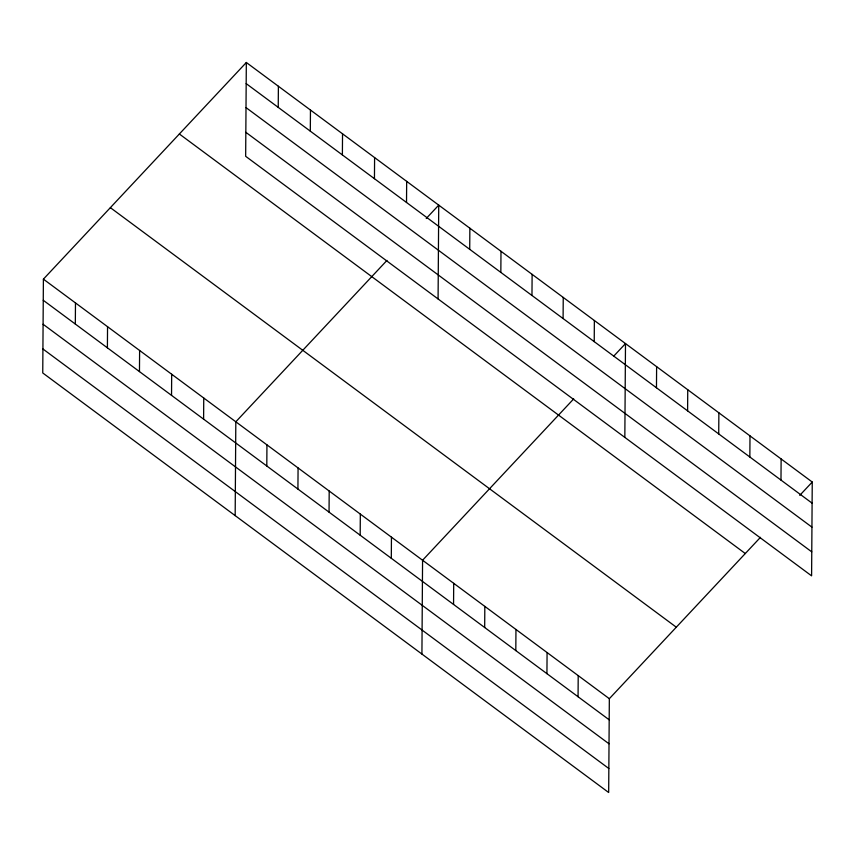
<?xml version="1.0" encoding="UTF-8"?>
<svg xmlns="http://www.w3.org/2000/svg" width="855" height="855" viewBox="0 0 855 855"><rect width="100%" height="100%" fill="white"/><g stroke="black" fill="none" stroke-linecap="round" stroke-linejoin="round"><path stroke-width="1.28" d="M246.326 62.49L245.663 156.305L811.598 575.853L812.25 482.038L246.326 62.49L43.402 279.147L42.75 372.962L608.675 792.51L609.337 698.695L760.469 537.325M75.326 324.045L75.475 302.927M107.399 347.825L107.548 326.696M139.461 371.594L139.611 350.475M171.534 395.373L171.684 374.244M203.608 419.142L203.746 398.024M235.168 515.608L235.82 421.793L386.952 260.422M266.803 465.996L266.942 444.867M278.238 107.388L278.388 86.259M297.925 489.071L298.074 467.942M310.312 131.157L310.461 110.038M329.047 512.145L329.196 491.027M342.385 154.937L342.534 133.808M360.179 535.219L360.329 514.101M374.447 178.706L374.597 157.587M391.301 558.294L391.451 537.175M406.52 202.485L406.67 181.356M421.921 654.064L422.573 560.249L573.705 398.879M438.081 298.951L438.733 205.136L426.239 218.485M453.556 604.442L453.706 583.324M469.716 249.329L469.865 228.21M484.678 627.517L484.828 606.398M500.838 272.403L500.987 251.285M515.811 650.591L515.96 629.472M531.97 295.477L532.12 274.359M546.933 673.665L547.082 652.547M563.092 318.552L563.242 297.433M578.066 696.74L578.204 675.621M594.225 341.626L594.364 320.507M624.834 437.397L625.497 343.582L613.89 355.979M656.469 387.785L656.619 366.656M687.602 410.86L687.741 389.73M718.724 433.934L718.873 412.805M749.846 457.008L749.995 435.879M780.978 480.083L781.128 458.964M799.746 495.376L812.25 482.038M246.176 83.608L812.1 503.157M246.005 107.602L811.94 527.14M245.834 132.311L811.758 551.86M179.358 133.989L745.293 553.538M110.37 207.658L676.294 627.196M43.402 279.147L609.337 698.695M43.252 300.276L609.188 719.814M43.092 324.259L609.017 743.807M42.921 348.979L608.846 768.517"/></g></svg>
